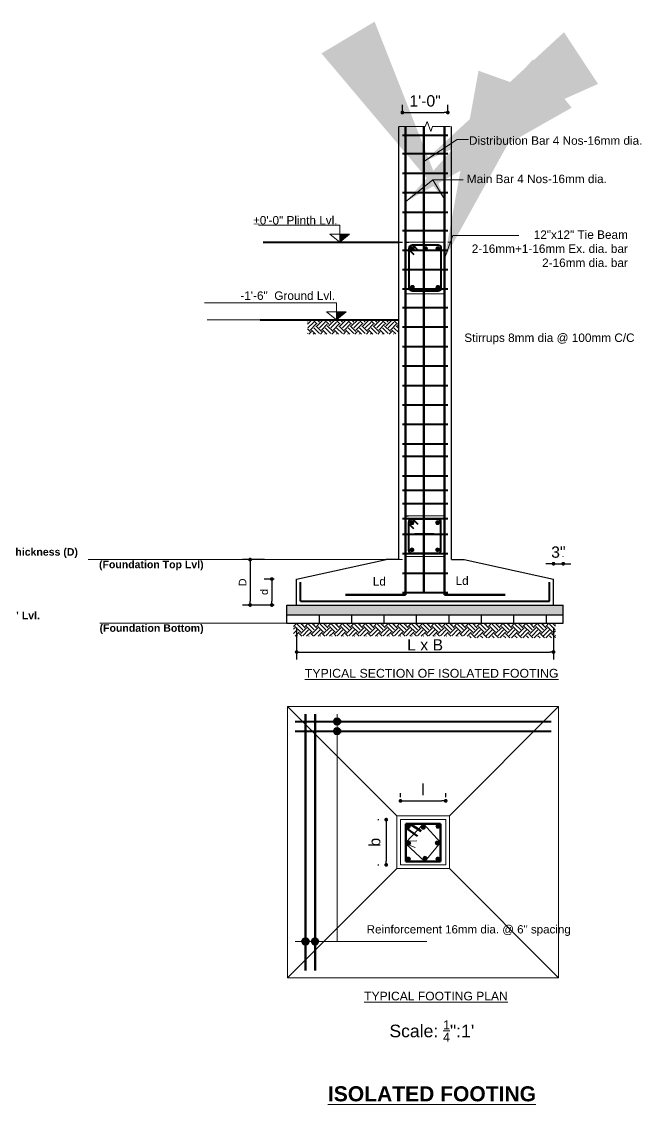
# Model space of a CAD drawing. Header units: inches. Extents: x 115570 to 265311, y 61168 to 314550.
# Drawn here: x 195148.1 to 195312.6, y 85361.4 to 85648.8 of the extents above; entities that cross this region are included whole.
import ezdxf

# ---------------------------------------------------------------- set-up
doc = ezdxf.new("R2010")
doc.units = ezdxf.units.IN
doc.header["$MEASUREMENT"] = 0
doc.linetypes.add('HIDDEN', pattern=[0.375, 0.25, -0.125])
doc.layers.get('0').update_dxf_attribs({"lineweight": 25})
for name, color, linetype, lineweight in [('0 Hidden Line-0.09', 34, 'HIDDEN', 9), ('beam1', 7, 'Continuous', 20), ('DIM', 142, 'Continuous', 9), ('Dim 0.15', 114, 'Continuous', 15), ('Dimension', 7, 'Continuous', 9), ('Foundation', 144, 'Continuous', 20), ('HA', 7, 'Continuous', 15), ('ha1', 8, 'Continuous', 13), ('Hatch- 0.09', 142, 'Continuous', 9), ('Hatch-0.09', 142, 'Continuous', 9), ('Reinforcement-0.53', 7, 'Continuous', 53), ('rod', 7, 'Continuous', 40), ('rod  0.4', 7, 'Continuous', 40), ('slab', 7, 'Continuous', 20), ('Slab 0.2', 7, 'Continuous', 20), ('Text-0.2', 7, 'Continuous', 20), ('text1', 7, 'Continuous', 18), ('Wall', 10, 'Continuous', 30)]:
    doc.layers.add(name, color=color, linetype=linetype, lineweight=lineweight)
doc.layers.add('0 Stirrups', color=7, linetype='Continuous')
doc.styles.add('Annotative', font='arial.ttf')
doc.styles.add('arial', font='arial.ttf')
doc.styles.add('arial.', font='arial.ttf')
doc.dimstyles.new('d25', dxfattribs={"dimtxt": 50, "dimasz": 50, "dimexe": 50, "dimexo": 0, "dimgap": 10, "dimtad": 1, "dimdec": 0, "dimtxsty": 'arial', "dimblk": 'OBLIQUE', "dimcen": 2.5, "dimdle": 50, "dimclrd": 256, "dimadec": 0, "dimazin": 0, "dimtfac": 1, "dimtdec": 0, "dimtix": 1, "dimtmove": 1, "dimatfit": 3, "dimfxl": 1, "dimtvp": 1, "dimlwd": -1, "dimarcsym": 0})
doc.dimstyles.new('Foundation', dxfattribs={"dimtxt": 3, "dimasz": 1, "dimexe": 2, "dimexo": 6, "dimgap": 0, "dimtad": 0, "dimtoh": 1, "dimdec": 0, "dimdsep": 46, "dimlunit": 3, "dimtxsty": 'Annotative', "dimblk": 'DOT', "dimblk1": 'DOT', "dimblk2": 'DOT', "dimcen": 2.5, "dimdle": 150, "dimclrt": 256, "dimadec": 0, "dimazin": 0, "dimtfac": 1, "dimtdec": 0, "dimtix": 1, "dimtmove": 1, "dimatfit": 3, "dimldrblk": 'DM', "dimfxl": 1, "dimtvp": 1, "dimarcsym": 0})

# ---------------------------------------------------------------- blocks, each defined once
blk = doc.blocks.new('_Oblique')
at = {"color": 0, "linetype": 'ByBlock', "lineweight": -2}
blk.add_line((-0.5, -0.5), (0.5, 0.5), dxfattribs=at)
blk = doc.blocks.new('_Dot')
at = {"color": 0, "linetype": 'ByBlock', "lineweight": -2}
blk.add_line((-0.5, 0), (-1, 0), dxfattribs=at)
at = {"color": 0, "linetype": 'ByBlock', "const_width": 0.5}
blk.add_lwpolyline([(-0.25, 0, 1), (0.25, 0, 1)], format="xyb", close=True, dxfattribs=at)
blk = doc.blocks.new('*D1006')
at = {"layer": 'Defpoints', "color": 0, "ltscale": 10, "transparency": 16777216}
for p in [(195221.0984071869, 85493.96145087222), (195289.3070690543, 85493.96145087222), (195289.3070690543, 85481.48904836606)]:
    blk.add_point(p, dxfattribs=at)
at = {"layer": 'Dimension', "color": 0, "lineweight": -2, "ltscale": 10, "transparency": 16777216}
for p, q in [((195221.0984071869, 85487.96145087222), (195221.0984071869, 85479.48904836606)), ((195289.3070690543, 85487.96145087222), (195289.3070690543, 85479.48904836606)), ((195222.0984071869, 85481.48904836606), (195288.3070690543, 85481.48904836606))]:
    blk.add_line(p, q, dxfattribs=at)
at = {"layer": 'Dimension', "color": 0, "lineweight": -2, "ltscale": 10, "transparency": 16777216, "rotation": 180}
blk.add_blockref('_Dot', (195221.0984071869, 85481.48904836606), dxfattribs=at)
at = {"layer": 'Dimension', "color": 0, "lineweight": -2, "ltscale": 10, "transparency": 16777216}
blk.add_blockref('_Dot', (195289.3070690543, 85481.48904836606), dxfattribs=at)
at = {"layer": 'Dimension', "ltscale": 10, "transparency": 16777216, "insert": (195255.2027381206, 85483.39205796394), "char_height": 3, "attachment_point": 5, "style": 'Annotative'}
blk.add_mtext('L x B', dxfattribs=at)
blk = doc.blocks.new('DM')
at = {"ltscale": 400}
blk.add_solid([(-1, 0.25), (0, 0), (-1, -0.25)], dxfattribs=at)
at = {"layer": 'DIM', "ltscale": 400}
for p, q in [((-1, 0.25), (-1, -0.25)), ((0, 0), (-1, 0.25)), ((-1, -0.25), (0, 0)), ((-1, 0), (0, 0))]:
    blk.add_line(p, q, dxfattribs=at)
blk = doc.blocks.new('*D1007')
at = {"layer": 'Defpoints', "color": 0, "ltscale": 10, "transparency": 16777216}
for p in [(195291.8907304887, 85504.91933264266), (195289.3070690543, 85500.85121469722), (195291.8907304887, 85500.85121469722)]:
    blk.add_point(p, dxfattribs=at)
at = {"layer": 'Dimension', "color": 0, "lineweight": -2, "ltscale": 10, "transparency": 16777216}
for p, q in [((195289.3070690543, 85506.85121469722), (195289.3070690543, 85506.91933264266)), ((195291.8907304887, 85506.85121469722), (195291.8907304887, 85506.91933264266)), ((195288.3070690543, 85504.91933264266), (195287.3070690543, 85504.91933264266)), ((195289.3070690543, 85504.91933264266), (195291.8907304887, 85504.91933264266)), ((195292.8907304887, 85504.91933264266), (195293.8907304887, 85504.91933264266))]:
    blk.add_line(p, q, dxfattribs=at)
blk.add_blockref('_Dot', (195289.3070690543, 85504.91933264266), dxfattribs=at)
at = {"layer": 'Dimension', "color": 0, "lineweight": -2, "ltscale": 10, "transparency": 16777216, "rotation": 180}
blk.add_blockref('_Dot', (195291.8907304887, 85504.91933264266), dxfattribs=at)
at = {"layer": 'Dimension', "ltscale": 10, "transparency": 16777216, "insert": (195290.5988997715, 85507.98481695371), "char_height": 3, "attachment_point": 5, "style": 'Annotative'}
blk.add_mtext('3"', dxfattribs=at)
blk = doc.blocks.new('*D1008')
at = {"layer": 'Defpoints', "color": 0, "ltscale": 10, "transparency": 16777216}
for p in [(195221.0984071869, 85500.85121469725), (195214.5049517446, 85493.96145087224), (195221.0984071869, 85493.96145087224)]:
    blk.add_point(p, dxfattribs=at)
at = {"layer": 'Dimension', "color": 0, "lineweight": -2, "ltscale": 10, "transparency": 16777216}
for p, q in [((195215.0984071869, 85500.85121469725), (195212.5049517446, 85500.85121469725)), ((195214.5049517446, 85499.85121469725), (195214.5049517446, 85494.96145087224)), ((195215.0984071869, 85493.96145087224), (195212.5049517446, 85493.96145087224))]:
    blk.add_line(p, q, dxfattribs=at)
for p, rotation in [((195214.5049517446, 85500.85121469725), 90), ((195214.5049517446, 85493.96145087224), 270)]:
    blk.add_blockref('_Dot', p, dxfattribs=dict(at, rotation=rotation))
at = {"layer": 'Dimension', "ltscale": 10, "transparency": 16777216, "insert": (195212.4721994253, 85497.40633278467), "char_height": 3, "attachment_point": 5, "rotation": 90, "style": 'Annotative'}
blk.add_mtext('{\\H0.66667x;d}', dxfattribs=at)
blk = doc.blocks.new('*D1009')
at = {"layer": 'Defpoints', "color": 0, "ltscale": 10, "transparency": 16777216}
for p in [(195218.5147457525, 85506.018537566), (195208.7311996203, 85493.96145087224), (195218.5147457525, 85493.96145087224)]:
    blk.add_point(p, dxfattribs=at)
at = {"layer": 'Dimension', "color": 0, "lineweight": -2, "ltscale": 10, "transparency": 16777216}
for p, q in [((195212.5147457525, 85506.018537566), (195206.7311996203, 85506.018537566)), ((195208.7311996203, 85505.018537566), (195208.7311996203, 85494.96145087224)), ((195212.5147457525, 85493.96145087224), (195206.7311996203, 85493.96145087224))]:
    blk.add_line(p, q, dxfattribs=at)
for p, rotation in [((195208.7311996203, 85506.018537566), 90), ((195208.7311996203, 85493.96145087224), 270)]:
    blk.add_blockref('_Dot', p, dxfattribs=dict(at, rotation=rotation))
at = {"layer": 'Dimension', "ltscale": 10, "transparency": 16777216, "insert": (195206.7311896204, 85499.98999421905), "char_height": 3, "attachment_point": 5, "rotation": 90, "style": 'Annotative'}
blk.add_mtext('{\\H0.66667x;D}', dxfattribs=at)
blk = doc.blocks.new('*D1005')
at = {"layer": 'Defpoints', "color": 0, "ltscale": 10, "transparency": 16777216}
for p in [(195261.2312814674, 85624.69296664408), (195249.1741947737, 85618.48941303864), (195261.2312814674, 85618.48941303893)]:
    blk.add_point(p, dxfattribs=at)
at = {"layer": 'Dimension', "color": 0, "lineweight": -2, "ltscale": 10, "transparency": 16777216}
for p, q in [((195249.1741947737, 85624.48941303864), (195249.1741947737, 85626.69296664408)), ((195250.1741947737, 85624.69296664408), (195260.2312814674, 85624.69296664408)), ((195261.2312814674, 85624.48941303893), (195261.2312814674, 85626.69296664408))]:
    blk.add_line(p, q, dxfattribs=at)
at = {"layer": 'Dimension', "color": 0, "lineweight": -2, "ltscale": 10, "transparency": 16777216, "rotation": 180}
blk.add_blockref('_Dot', (195249.1741947737, 85624.69296664408), dxfattribs=at)
at = {"layer": 'Dimension', "color": 0, "lineweight": -2, "ltscale": 10, "transparency": 16777216}
blk.add_blockref('_Dot', (195261.2312814674, 85624.69296664408), dxfattribs=at)
at = {"layer": 'Dimension', "ltscale": 10, "transparency": 16777216, "insert": (195255.2027381206, 85627.75640457042), "char_height": 3, "attachment_point": 5, "style": 'Annotative'}
blk.add_mtext('1\'-0"', dxfattribs=at)
blk = doc.blocks.new('*D1010')
at = {"layer": 'Defpoints', "color": 0, "ltscale": 10, "transparency": 16777216}
for p in [(195260.6736764327, 85441.97882229798), (195248.6736764327, 85436.98841872203), (195260.6736764327, 85436.98841872203)]:
    blk.add_point(p, dxfattribs=at)
at = {"layer": 'Dimension', "color": 0, "lineweight": -2, "ltscale": 10, "transparency": 16777216}
for p, q in [((195248.6736764327, 85442.98841872203), (195248.6736764327, 85443.97882229798)), ((195260.6736764327, 85442.98841872203), (195260.6736764327, 85443.97882229798)), ((195249.6736764327, 85441.97882229798), (195259.6736764327, 85441.97882229798))]:
    blk.add_line(p, q, dxfattribs=at)
at = {"layer": 'Dimension', "color": 0, "lineweight": -2, "ltscale": 10, "transparency": 16777216, "rotation": 180}
blk.add_blockref('_Dot', (195248.6736764327, 85441.97882229798), dxfattribs=at)
at = {"layer": 'Dimension', "color": 0, "lineweight": -2, "ltscale": 10, "transparency": 16777216}
blk.add_blockref('_Dot', (195260.6736764327, 85441.97882229798), dxfattribs=at)
at = {"layer": 'Dimension', "ltscale": 10, "transparency": 16777216, "insert": (195254.6736764327, 85444.97882229798), "char_height": 3, "attachment_point": 5, "style": 'Annotative'}
blk.add_mtext('l', dxfattribs=at)
blk = doc.blocks.new('*D1011')
at = {"layer": 'Defpoints', "color": 0, "ltscale": 10, "transparency": 16777216}
for p in [(195248.6736764328, 85436.98841872206), (195244.876654433, 85424.98841872206), (195248.6736764328, 85424.98841872206)]:
    blk.add_point(p, dxfattribs=at)
at = {"layer": 'Dimension', "color": 0, "lineweight": -2, "ltscale": 10, "transparency": 16777216}
for p, q in [((195242.6736764328, 85436.98841872206), (195242.876654433, 85436.98841872206)), ((195244.876654433, 85435.98841872206), (195244.876654433, 85425.98841872206)), ((195242.6736764328, 85424.98841872206), (195242.876654433, 85424.98841872206))]:
    blk.add_line(p, q, dxfattribs=at)
for p, rotation in [((195244.876654433, 85436.98841872206), 90), ((195244.876654433, 85424.98841872206), 270)]:
    blk.add_blockref('_Dot', p, dxfattribs=dict(at, rotation=rotation))
at = {"layer": 'Dimension', "ltscale": 10, "transparency": 16777216, "insert": (195241.8275411997, 85430.98841872199), "char_height": 3, "attachment_point": 5, "rotation": 90, "style": 'Annotative'}
blk.add_mtext('b', dxfattribs=at)

msp = doc.modelspace()

# ---------------------------------------------------------------- hatches: boundary and pattern name
at = {"layer": 'Dimension', "ltscale": 20, "transparency": 33554687}
for points in [[(195232.5221695056, 85592.41753017063), (195232.5221695055, 85590.30397103471), (195235.1438531215, 85592.41753017063)], [(195231.6609490289, 85571.74823869563), (195231.6609490247, 85569.63467955586), (195234.2826326448, 85571.74823869536)]]:
    msp.add_hatch(color=0, dxfattribs=at).paths.add_polyline_path(points)
at = {"layer": 'Dimension', "ltscale": 10, "transparency": 33554687}
h = msp.add_hatch(color=0, dxfattribs=at)
h.dxf.hatch_style = 1
h.paths.add_polyline_path([(195251.312071376, 85435.24209556148, 1), (195250.2886524785, 85435.24209556148, 1)])
h = msp.add_hatch(color=0, dxfattribs=at)
h.dxf.hatch_style = 1
h.paths.add_polyline_path([(195255.2593917302, 85434.94224387723, 1), (195254.2359728328, 85434.94224387723, 1)])
h = msp.add_hatch(color=0, dxfattribs=at)
h.dxf.hatch_style = 1
h.paths.add_polyline_path([(195259.1151189973, 85435.24209556148, 1), (195258.0917000999, 85435.24209556148, 1)])
h = msp.add_hatch(color=0, dxfattribs=at)
h.dxf.hatch_style = 1
h.paths.add_polyline_path([(195251.4012016705, 85430.75500240161, 1), (195250.3777827731, 85430.75500240161, 1)])
h = msp.add_hatch(color=0, dxfattribs=at)
h.dxf.hatch_style = 1
h.paths.add_polyline_path([(195258.9114730061, 85430.77876336485, 1), (195257.8880541087, 85430.77876336485, 1)])
h = msp.add_hatch(color=0, dxfattribs=at)
h.dxf.hatch_style = 1
h.paths.add_polyline_path([(195251.2875413616, 85426.53772213263, 1), (195250.2641224642, 85426.53772213263, 1)])
h = msp.add_hatch(color=0, dxfattribs=at)
h.dxf.hatch_style = 1
h.paths.add_polyline_path([(195255.6677154436, 85426.76019045759, 1), (195254.6442965462, 85426.76019045759, 1)])
h = msp.add_hatch(color=0, dxfattribs=at)
h.dxf.hatch_style = 1
h.paths.add_polyline_path([(195259.090588983, 85426.53772213263, 1), (195258.0671700856, 85426.53772213263, 1)])
at = {"layer": 'HA', "transparency": 33554687}
h = msp.add_hatch(dxfattribs=at)
h.set_pattern_fill('EARTH', color=256, scale=8.61220478125, angle=45, style=0)
h.set_pattern_definition([(44.99999999999999, (-20089252.26314652, 1602943.464880413), (2.447735818478236e-16, 3.044874200894541), [2.1530511953125, -2.1530511953125]), (44.99999999999999, (-20089252.83406043, 1602944.035794325), (2.447735818478236e-16, 3.044874200894541), [2.1530511953125, -2.1530511953125]), (44.99999999999999, (-20089253.40497435, 1602944.606708238), (2.447735818478236e-16, 3.044874200894541), [2.1530511953125, -2.1530511953125]), (135, (-20089253.40497435, 1602944.987317513), (-3.044874200894541, 2.447735818478235e-16), [2.1530511953125, -2.1530511953125]), (135, (-20089252.83406043, 1602945.558231426), (-3.044874200894541, 2.447735818478235e-16), [2.1530511953125, -2.1530511953125]), (135, (-20089252.26314652, 1602946.129145338), (-3.044874200894541, 2.447735818478235e-16), [2.1530511953125, -2.1530511953125])])
h.paths.add_polyline_path([(195248.1879742956, 85569.63852617797), (195223.985239993, 85569.63467955998), (195223.9852399888, 85565.89469345052), (195248.1879742956, 85565.89854006877)])
at = {"layer": 'ha1', "ltscale": 20, "transparency": 33554687}
h = msp.add_hatch(dxfattribs=at)
h.set_pattern_fill('AR-CONC', color=256, scale=0.275590553, style=0)
h.set_pattern_definition([(49.99999999999996, (195218.5147457524, 85491.37778943784), (1.976701303678226, -0.1729389558178403), [0.20669291475, -2.27362206225]), (355, (195218.5147457524, 85491.37778943784), (-0.3823855675989416, 2.072970460886361), [0.1653543318000001, -1.8188976498]), (100.4514, (195218.6794708559, 85491.36337787083), (1.594317204222553, 1.900030246566449), [0.1756619421042495, -1.932281423776668]), (46.1842, (195218.5147457524, 85491.92897054384), (2.941215507750413, -0.4561547669094901), [0.3100393721249985, -3.410433093374989]), (96.6356, (195218.7598470199, 85491.89095749281), (2.575842118906433, 2.684576827286353), [0.2634929214240925, -2.898421672672889]), (351.1842, (195218.5147457524, 85491.92897054384), (2.57584002327432, 2.684578839165965), [0.2480314977000001, -2.7283464747]), (21, (195218.7903363055, 85491.79117526734), (1.645019445829267, -1.109579627267072), [0.2066929147500001, -2.27362206225]), (326.0000000000001, (195218.7903363055, 85491.79117526734), (0.6705540687764726, 1.998445019224371), [0.1653543318, -1.8188976498]), (71.4514, (195218.9274212004, 85491.69871021083), (2.315574188538864, 0.8888635794766044), [0.1756619421042507, -1.932281423776679]), (37.49999999999998, (195218.5147457524, 85491.37778943784), (0.03351141251292126, 0.9174240126767229), [0, -1.79685040556, 0, -1.8464567051, 0, -1.825787413625]), (7.499999999999996, (195218.5147457524, 85491.37778943784), (0.7249947930113595, 1.086961417873363), [0, -1.052755912459994, 0, -1.755511822609994, 0, -0.695866146324997]), (327.5, (195217.9001788193, 85491.37778943784), (1.471164203885615, -0.06215909574121797), [0, -0.6889763824999999, 0, -2.1496063134, 0, -2.85236222355]), (317.5, (195217.6245882662, 85491.37778943784), (1.607205989110199, 0.2758798743901864), [0, -0.8956692972500001, 0, -1.42755906454, 0, -2.02559056455])])
h.paths.add_polyline_path([(195267.0745840367, 85493.96145087223), (195218.5147457524, 85493.96145087223), (195218.5147457524, 85491.37778943784), (195267.0745840367, 85491.37778943784)])
h.paths.add_polyline_path([(195291.8907304887, 85493.96145087222), (195267.0745840367, 85493.96145087222), (195267.0745840367, 85491.37778943784), (195291.8907304887, 85491.37778943784)])
h = msp.add_hatch(dxfattribs=at)
h.set_pattern_fill('EARTH', color=256, scale=8.61220478125, angle=45, style=0)
h.set_pattern_definition([(44.99999999999999, (195220.2678374559, 85485.24504101381), (2.447735818478236e-16, 3.044874200894541), [2.1530511953125, -2.1530511953125]), (44.99999999999999, (195219.6969235432, 85485.81595492648), (2.447735818478236e-16, 3.044874200894541), [2.1530511953125, -2.1530511953125]), (44.99999999999999, (195219.1260096306, 85486.38686883915), (2.447735818478236e-16, 3.044874200894541), [2.1530511953125, -2.1530511953125]), (135, (195219.1260096306, 85486.76747811427), (-3.044874200894541, 2.447735818478235e-16), [2.1530511953125, -2.1530511953125]), (135, (195219.6969235432, 85487.33839202693), (-3.044874200894541, 2.447735818478235e-16), [2.1530511953125, -2.1530511953125]), (135, (195220.2678374559, 85487.9093059396), (-3.044874200894541, 2.447735818478235e-16), [2.1530511953125, -2.1530511953125])])
h.paths.add_polyline_path([(195289.8713102359, 85489.13861619473), (195267.0745840367, 85489.1386161948), (195267.0745840367, 85485.2450410139), (195289.8713102359, 85485.24504101381)])
h.paths.add_polyline_path([(195220.2678374559, 85485.68467125072), (195267.0745840367, 85485.68467125056), (195267.0745840367, 85489.1386161948), (195220.2678374559, 85489.13861619496)])
at = {"layer": 'Hatch- 0.09', "transparency": 33554687}
for points in [[(195251.2854430203, 85588.53721097636, 1), (195252.318907594, 85588.53721097636, 1)], [(195258.0865686431, 85588.53721097636, 1), (195259.1200332168, 85588.53721097636, 1)], [(195252.318907594, 85578.29120344283, 1), (195251.2854430203, 85578.29120344283, 1)], [(195259.1200332168, 85578.29120344283, 1), (195258.0865686431, 85578.29120344283, 1)], [(195251.200348168, 85515.84758209636, 1), (195252.2338127417, 85515.84758209636, 1)], [(195258.0014737908, 85515.84758209636, 1), (195259.0349383646, 85515.84758209636, 1)], [(195252.2338127417, 85508.60157456218, 1), (195251.200348168, 85508.60157456218, 1)], [(195259.0349383646, 85508.60157456218, 1), (195258.0014737908, 85508.60157456218, 1)]]:
    msp.add_hatch(color=0, dxfattribs=at).paths.add_polyline_path(points)
at = {"layer": 'rod', "ltscale": 20, "transparency": 33554687}
for points in [[(195230.9681231413, 85463.02985394391, -1), (195232.6794186179, 85463.02985394391, -1)], [(195230.9681231413, 85460.49460138609, -1), (195232.6794186179, 85460.49460138609, -1)], [(195222.5828211628, 85404.61579901598, -1), (195224.2941166394, 85404.61579901598, -1)], [(195225.1180737207, 85404.61579901598, -1), (195226.8293691972, 85404.61579901598, -1)]]:
    msp.add_hatch(color=256, dxfattribs=at).paths.add_polyline_path(points)
at = {"layer": 'Wall'}
msp.add_hatch(color=256, dxfattribs=at).paths.add_polyline_path([(195254.7930910507, 85588.53721097636, 1), (195255.8265556244, 85588.53721097636, 1)])

# ---------------------------------------------------------------- linework, layer by layer
at = {"layer": '0 Hidden Line-0.09', "ltscale": 500, "transparency": 33554687}
for points in [[(195165.7227111272, 85506.01853756608), (195249.1741947737, 85506.01853756608)], [(195168.7915248178, 85489.13861619498), (195249.1741947737, 85489.13861619498)]]:
    msp.add_lwpolyline(points, dxfattribs=at)
at = {"layer": '0 Stirrups', "transparency": 33554687}
for p, q in [((195248.1879742956, 85590.30397103472), (195248.1879742956, 85620.98974186194)), ((195262.2175019469, 85590.30397103472), (195262.2175019469, 85620.98974186223)), ((195248.1879742956, 85506.01853756608), (195248.1879742956, 85590.30397103472)), ((195248.3129742956, 85590.30397103472), (195249.1741947737, 85590.30397103472)), ((195250.0354152477, 85590.30397103472), (195250.8966357259, 85590.30397103472)), ((195250.0354152519, 85590.30397103472), (195250.89663573, 85590.30397103472)), ((195262.2175019456, 85506.01853756598), (195262.2175019456, 85590.30397103472)), ((195249.9503203955, 85517.61434215473), (195250.8115408736, 85517.61434215473)), ((195249.9503203996, 85517.61434215473), (195250.8115408777, 85517.61434215473)), ((195221.0984071869, 85500.85121469722), (195244.8680923831, 85506.01853756596)), ((195248.1879742956, 85506.01853756596), (195244.8680923831, 85506.01853756596)), ((195262.2175019456, 85506.01853756596), (195265.5373838581, 85506.01853756596)), ((195265.5373838581, 85506.01853756596), (195289.3070690543, 85500.85121469722)), ((195221.0984071869, 85493.96145087222), (195221.0984071869, 85500.85121469722)), ((195289.3070690543, 85493.96145087222), (195289.3070690543, 85500.85121469722)), ((195218.5147457524, 85493.96145087222), (195291.8907304887, 85493.96145087222)), ((195218.5147457524, 85489.13861619498), (195218.5147457524, 85493.96145087222)), ((195291.8907304887, 85489.13861619472), (195291.8907304887, 85493.96145087222)), ((195218.5147457524, 85491.37778943784), (195291.8907304887, 85491.37778943784)), ((195227.1269505337, 85489.13861619498), (195227.1269505337, 85491.37778943784)), ((195235.739155315, 85489.13861619498), (195235.739155315, 85491.37778943784)), ((195244.3513600962, 85489.13861619498), (195244.3513600962, 85491.37778943784)), ((195252.9635648775, 85489.13861619498), (195252.9635648775, 85491.37778943784)), ((195261.5757696587, 85489.13861619498), (195261.5757696587, 85491.37778943784)), ((195261.5757696587, 85489.13861619498), (195261.5757696587, 85491.37778943784)), ((195270.1879744399, 85489.13861619498), (195270.1879744399, 85491.37778943784)), ((195278.8001792212, 85489.13861619498), (195278.8001792212, 85491.37778943784)), ((195287.4123840025, 85489.13861619498), (195287.4123840025, 85491.37778943784)), ((195218.5147457524, 85489.13861619498), (195291.8907304887, 85489.13861619472))]:
    msp.add_line(p, q, dxfattribs=at)
at = {"layer": '0 Stirrups', "lineweight": 40, "transparency": 33554687}
for p, q in [((195212.2378520751, 85590.30397103472), (195248.3129742956, 85590.30397103472)), ((195211.3766315985, 85569.63467955972), (195248.3129742956, 85569.63467955972))]:
    msp.add_line(p, q, dxfattribs=at)
at = {"layer": 'beam1', "transparency": 33554687}
for p, q in [((195260.3700609893, 85590.30397103472), (195250.0354152477, 85590.30397103472)), ((195250.0354152533, 85576.52444338471), (195250.0354152533, 85590.30397103471)), ((195260.3700609893, 85576.52444338471), (195260.3700609893, 85590.30397103472)), ((195262.0925019442, 85590.30397103472), (195261.2312814661, 85590.30397103472)), ((195250.0354152519, 85576.52444338471), (195260.3700609893, 85576.52444338471)), ((195260.2849661371, 85517.61434215473), (195249.9503203955, 85517.61434215473)), ((195249.950320401, 85512.57693563713), (195249.950320401, 85517.61434215472)), ((195260.2849661371, 85512.5769356377), (195260.2849661371, 85517.61434215473)), ((195249.950320401, 85506.83481450407), (195249.950320401, 85512.57693563648)), ((195260.2849661371, 85506.83481450407), (195260.2849661371, 85512.57693563704)), ((195249.9503203996, 85506.83481450407), (195260.2849661371, 85506.83481450407))]:
    msp.add_line(p, q, dxfattribs=at)
for points in [[(195260.3700609893, 85590.30397103472), (195250.0354152519, 85590.30397103472)], [(195260.2849661371, 85517.61434215473), (195249.9503203996, 85517.61434215473)]]:
    msp.add_lwpolyline(points, dxfattribs=at)
at = {"layer": 'Dim 0.15', "transparency": 33554687}
msp.add_lwpolyline([(195248.295170592, 85620.98974186194), (195255.235997811, 85620.98974186194), (195255.720434334, 85622.3207202613), (195256.6893073719, 85619.6587634667), (195257.1737438908, 85620.989741864), (195261.8861593733, 85620.98974186194)], dxfattribs=at)
at = {"layer": 'Dimension', "ltscale": 10, "transparency": 33554687}
for p, q in [((195218.6736764327, 85466.98841872203), (195247.6736764327, 85437.98841872203)), ((195261.6736764327, 85437.98841872203), (195290.6736764327, 85466.98841872203)), ((195250.113354655, 85430.89949448853), (195250.113354655, 85431.25679967827)), ((195250.113354655, 85430.54912726364), (195250.113354655, 85430.89949448853)), ((195218.6736764327, 85394.98841872203), (195247.6736764327, 85423.98841872203)), ((195261.6736764327, 85423.98841872203), (195290.6736764327, 85394.98841872203))]:
    msp.add_line(p, q, dxfattribs=at)
at = {"layer": 'Dimension', "color": 5, "lineweight": 50, "ltscale": 10, "transparency": 33554687}
for p, q in [((195250.113354655, 85425.91600020816), (195250.113354655, 85435.8829887689)), ((195250.113354655, 85435.8829887689), (195251.1567146185, 85435.8829887689)), ((195250.8003619272, 85435.8829887689), (195259.2698917068, 85435.8829887689)), ((195251.1567146185, 85435.8829887689), (195254.2021457827, 85433.89877017144)), ((195259.2698917068, 85435.8829887689), (195259.2698917068, 85425.91600020816)), ((195250.113354655, 85434.79720258553), (195253.1976284983, 85432.62128521147)), ((195259.2698917068, 85425.91600020816), (195250.113354655, 85425.91600020816))]:
    msp.add_line(p, q, dxfattribs=at)
at = {"layer": 'Dimension', "color": 5, "ltscale": 10, "transparency": 33554687}
for p, q in [((195250.113354655, 85430.89949448853), (195254.7622095487, 85435.8829887689)), ((195254.7622095487, 85435.8829887689), (195259.2698917068, 85430.89949448853)), ((195250.113354655, 85431.25679967827), (195253.0394307339, 85431.39160772793)), ((195255.1794700986, 85425.91600020816), (195250.113354655, 85430.54912726364)), ((195250.113354655, 85430.54912726364), (195252.5598671874, 85429.59005834951)), ((195259.2698917068, 85430.89949448853), (195255.1794700986, 85425.91600020816))]:
    msp.add_line(p, q, dxfattribs=at)
at = {"layer": 'Dimension', "ltscale": 10, "transparency": 33554687}
for centre in [(195250.8003619272, 85435.24209556148), (195254.7476822815, 85434.94224387723), (195258.6034095486, 85435.24209556148), (195250.8894922218, 85430.75500240161), (195258.3997635574, 85430.77876336485), (195250.7758319129, 85426.53772213263), (195255.1560059949, 85426.76019045759), (195258.5788795343, 85426.53772213263)]:
    msp.add_circle(centre, 0.5117094487068243, dxfattribs=at)
at = {"layer": 'Foundation', "ltscale": 10, "transparency": 33554687}
for points in [[(195218.6736764327, 85466.98841872203), (195290.6736764327, 85466.98841872203), (195290.6736764327, 85394.98841872203), (195218.6736764327, 85394.98841872203)], [(195247.6736764327, 85437.98841872203), (195261.6736764327, 85437.98841872203), (195261.6736764327, 85423.98841872203), (195247.6736764327, 85423.98841872203)], [(195248.6736764327, 85436.98841872203), (195260.6736764327, 85436.98841872203), (195260.6736764327, 85424.98841872203), (195248.6736764327, 85424.98841872203)]]:
    msp.add_lwpolyline(points, close=True, dxfattribs=at)
at = {"layer": 'Hatch- 0.09', "color": 0, "transparency": 33554687}
for centre in [(195251.8021753071, 85588.53721097636), (195255.3098233375, 85588.53721097636), (195258.6033009299, 85588.53721097636), (195251.8021753071, 85578.29120344283), (195258.6033009299, 85578.29120344283), (195251.7170804549, 85515.84758209636), (195258.5182060777, 85515.84758209636), (195251.7170804549, 85508.60157456218), (195258.5182060777, 85508.60157456218)]:
    msp.add_circle(centre, 0.5167322868750001, dxfattribs=at)
at = {"layer": 'Hatch-0.09', "linetype": 'HIDDEN', "ltscale": 250, "transparency": 33554687}
msp.add_line((195197.3053449586, 85569.63467955972), (195211.3766315985, 85569.63467955972), dxfattribs=at)
at = {"layer": 'Reinforcement-0.53', "color": 1, "ltscale": 10, "transparency": 33554687}
for p, q in [((195250.0354152505, 85496.64557147055), (195250.0354152505, 85620.98974186194)), ((195254.8484417021, 85620.98974186194), (195254.8484417021, 85497.26262730465)), ((195260.3700609893, 85496.64557147055), (195260.3700609893, 85620.9897418626)), ((195234.0941645285, 85496.64557147055), (195250.0354152505, 85496.64557147055)), ((195276.4870438804, 85496.64557147055), (195260.3700609893, 85496.64557147055))]:
    msp.add_line(p, q, dxfattribs=at)
at = {"layer": 'rod', "ltscale": 20, "transparency": 33554687}
for centre in [(195231.8237708796, 85463.02985394391), (195231.8237708796, 85460.49460138609), (195223.4384689011, 85404.61579901598), (195225.9737214589, 85404.61579901598)]:
    msp.add_circle(centre, 0.8556477382598788, dxfattribs=at)
at = {"layer": 'rod  0.4', "transparency": 33554687}
for p, q in [((195249.1741947715, 85618.70062949555), (195261.2312814653, 85618.7006294962)), ((195249.1741947715, 85613.78035073192), (195261.2312814653, 85613.78035073227)), ((195249.1741947715, 85608.61302786318), (195261.2312814653, 85608.61302786351)), ((195249.1741947715, 85603.44570499439), (195261.2312814653, 85603.44570499506)), ((195249.1741947737, 85598.27838212565), (195261.2312814675, 85598.2783821263)), ((195249.1741947737, 85593.35810336201), (195261.2312814675, 85593.35810336235)), ((195249.1741947737, 85588.19078049327), (195261.2312814675, 85588.1907804936)), ((195250.89663573, 85588.32347140224), (195252.2417395737, 85586.97836755728)), ((195252.0053941658, 85589.4427505566), (195253.3504980094, 85588.09764671189)), ((195249.1741947737, 85583.02345762448), (195261.2312814675, 85583.02345762514)), ((195249.1741947737, 85577.85613475574), (195261.2312814675, 85577.8561347564)), ((195249.1741947737, 85572.93585599211), (195261.2312814675, 85572.93585599244)), ((195249.1741947737, 85567.76853312337), (195261.2312814675, 85567.7685331237)), ((195249.1741947737, 85562.60121025458), (195261.2312814675, 85562.60121025523)), ((195249.1741947737, 85557.43388738585), (195261.2312814675, 85557.43388738619)), ((195249.1741947737, 85552.26656451706), (195261.2312814675, 85552.26656451773)), ((195249.1741947737, 85547.09924164834), (195261.2312814675, 85547.09924164867)), ((195249.1741947737, 85541.93191877955), (195261.2312814675, 85541.93191878022)), ((195249.1741947737, 85536.76459591079), (195261.2312814675, 85536.76459591146)), ((195249.1741947737, 85533.43388738584), (195261.2312814675, 85533.43388738649)), ((195249.174194774, 85528.26656451708), (195261.2312814678, 85528.26656451773)), ((195249.1741947737, 85524.45956820443), (195261.2312814675, 85524.4595682051)), ((195249.1741947737, 85520.93486841471), (195261.2312814675, 85520.93486841503)), ((195249.1741947737, 85516.9385914391), (195261.2312814675, 85516.93859143976)), ((195250.8115408777, 85515.63384252225), (195252.1566447214, 85514.28873867729)), ((195251.9202993134, 85516.75312167661), (195253.2654031571, 85515.40801783191)), ((195249.1741947737, 85512.76459591086), (195261.2312814675, 85512.7645959112)), ((195252.4503203982, 85512.89463908966), (195257.5349661385, 85512.89463908994)), ((195249.1741947737, 85507.59727304181), (195261.2312814675, 85507.59727304248)), ((195249.1741947737, 85502.42995017307), (195261.2312814675, 85502.42995017373)), ((195222.1318717606, 85494.99491544598), (195222.1318717606, 85499.98887248167)), ((195288.2736044806, 85494.99491544598), (195288.2736044806, 85499.98887248167)), ((195249.1741947737, 85497.26262730433), (195261.2312814675, 85497.26262730498)), ((195222.1318717606, 85494.99491544598), (195288.2736044806, 85494.99491544598)), ((195223.4384689052, 85396.98841872203), (195223.4384689052, 85464.98841872203)), ((195223.4384689052, 85464.98841872203), (195223.4384689052, 85396.98841872203)), ((195225.9737214629, 85396.98841872203), (195225.9737214629, 85464.98841872203)), ((195225.9737214629, 85464.98841872203), (195225.9737214629, 85396.98841872203)), ((195220.6736764327, 85463.02985394391), (195288.6736764327, 85463.02985394391)), ((195220.6736764327, 85460.49460138609), (195288.6736764327, 85460.49460138609))]:
    msp.add_line(p, q, dxfattribs=at)
msp.add_lwpolyline([(195251.7578562081, 85577.38566386283), (195258.6476200331, 85577.38566386259, 0.414213562373095), (195259.5088405112, 85578.24688434071), (195259.5088405112, 85588.58153007847, 0.414213562373095), (195258.6476200331, 85589.4427505566), (195251.7578562081, 85589.4427505566, 0.414213562373095), (195250.89663573, 85588.58153007847), (195250.89663573, 85578.24688434097, 0.414213562373095)], format="xyb", close=True, dxfattribs=at)
for points in [[(195259.4237456589, 85512.57693563765), (195259.4237456589, 85515.89190119848, 0.414213562373095), (195258.5625251808, 85516.75312167661), (195251.6727613558, 85516.75312167661, 0.414213562373095), (195250.8115408777, 85515.89190119848), (195250.8115408777, 85512.57693563719)], [(195250.8115408777, 85512.57693563653), (195250.8115408777, 85508.55725546033, 0.414213562373095), (195251.6727613558, 85507.69603498219), (195258.5625251808, 85507.69603498194, 0.414213562373095), (195259.4237456589, 85508.55725546007), (195259.4237456589, 85512.576935637)]]:
    msp.add_lwpolyline(points, format="xyb", dxfattribs=at)
at = {"layer": 'slab', "transparency": 33554687}
msp.add_line((195229.1761468666, 85590.30397103472), (195235.8896113875, 85590.30397103472), dxfattribs=at)
at = {"layer": 'Slab 0.2', "transparency": 33554687}
for points in [[(195231.8237708836, 85464.98841872203), (195231.8237708836, 85404.61579901598)], [(195220.6736764327, 85404.61579901598), (195255.6736764327, 85404.61579901598)]]:
    msp.add_lwpolyline(points, dxfattribs=at)
at = {"layer": 'Text-0.2', "transparency": 33554687}
for p, q in [((195232.5221695055, 85594.80376992196), (195210.946072368, 85594.80376992196)), ((195232.5221695055, 85590.30397103472), (195232.5221695055, 85594.80376992196)), ((195231.6609490289, 85574.13447844668), (195196.6255396102, 85574.13447844688)), ((195231.6609490289, 85569.63467955972), (195231.6609490289, 85574.13447844668))]:
    msp.add_line(p, q, dxfattribs=at)
for points in [[(195232.5221695055, 85590.30397103472), (195229.9004858814, 85592.41753017063), (195235.1438531214, 85592.41753017063)], [(195231.6609490289, 85569.63467955972), (195229.0392654047, 85571.74823869561), (195234.2826326448, 85571.74823869561)]]:
    msp.add_lwpolyline(points, close=True, dxfattribs=at)

# ---------------------------------------------------------------- texts
at = {"layer": 'Text-0.2', "ltscale": 5, "transparency": 33554687, "style": 'arial.'}
for s, insert, char_height, width, attachment_point in [('Distribution Bar 4 Nos-16mm dia.', (195312.9215608391, 85618.36805625675), 2.239173243125, 48.01735704956084, 3), ('Main Bar 4 Nos-16mm dia.', (195303.4877107546, 85608.19108554635), 2.239173243125, 37.67613085731139, 3), ('%%P0\'-0" Plinth Lvl.', (195231.9613174016, 85597.21040451896), 2.239173243124999, 15553.68873454241, 3), ('12"x12" Tie Beam\\P2-16mm+1-16mm Ex. dia. bar\\P2-16mm dia. bar', (195309.0562447173, 85593.39522264172), 2.239173243125, 51.80994994955837, 3), ('-1\'-6"  Ground Lvl.', (195231.3189990325, 85577.20199742173), 2.239173243125, 15553.68873454241, 3), ('\\A1;Ld', (195244.8005201991, 85501.36271221175), 2.239173243124999, 15553.68873454241, 3), ('\\A1;Ld', (195266.7721306649, 85501.53546204495), 2.239173243124999, 15553.68873454241, 3), ('Reinforcement 16mm dia. @ 6" spacing', (195239.6970590753, 85408.9812011269), 2.197218883432775, 80.96269085653518, 1)]:
    msp.add_mtext(s, dxfattribs=dict(at, insert=insert, char_height=char_height, width=width, attachment_point=attachment_point))
at = {"layer": 'Text-0.2', "ltscale": 5, "transparency": 33554687, "insert": (195310.8465100406, 85566.02768269758), "char_height": 2.239173243125, "attachment_point": 3, "style": 'arial.'}
msp.add_mtext('Stirrups 8mm dia @ 100mm C/C', dxfattribs=at)
at = {"layer": 'Text-0.2', "ltscale": 80, "transparency": 33554687, "char_height": 2, "width": 65.69209291252199, "attachment_point": 6, "style": 'arial'}
for s, insert in [('{\\fArial|b1|i0|c0|p34;Vary with Thickness (D)                                                  (Foundation Top Lvl)} ', (195196.3853973857, 85506.0947972541)), ('{\\fArial|b1|i0|c0|p34;- 5\'-00" Lvl.                                                         (Foundation Bottom)} ', (195196.3853973857, 85489.214875883))]:
    msp.add_mtext(s, dxfattribs=dict(at, insert=insert))
at = {"layer": 'text1', "transparency": 33554687, "attachment_point": 2, "style": 'arial'}
for s, insert, char_height, width in [('{\\LTYPICAL SECTION OF ISOLATED FOOTING}', (195256.9449527234, 85477.00914550255), 2.3390748185875, 136.1230666966531), ('{\\LTYPICAL FOOTING PLAN}', (195258.0929943086, 85391.31050437878), 2.295248649001314, 133.5725913727207), ('\\A1;Scale: {\\H0.7x;\\S1/4;\\H1.42857x;":1\'}', (195256.9910541092, 85383.70522866772), 3.341535455125, 194.4615238523616), ('{\\fArial|b1|i0|c0|p34;\\L ISOLATED FOOTING }', (195256.2534460721, 85366.21993975595), 4, 133.5725913727207)]:
    msp.add_mtext(s, dxfattribs=dict(at, insert=insert, char_height=char_height, width=width))

# ---------------------------------------------------------------- dimensions: what is measured, and where the dimension line sits
at = {"layer": 'Dimension', "ltscale": 10, "transparency": 33554687}
for base, p1, p2, text, picture, middle in [((195261.2312814674, 85624.69296664408), (195249.1741947737, 85618.48941303864), (195261.2312814674, 85618.48941303893), '1\'-0"', '*D1005', (195255.2027381206, 85627.75640457042)), ((195260.6736764327, 85441.97882229798), (195248.6736764327, 85436.98841872203), (195260.6736764327, 85436.98841872203), 'l', '*D1010', (195254.6736764327, 85444.97882229798))]:
    dim = msp.add_linear_dim(base=base, p1=p1, p2=p2, text=text, dimstyle='Foundation', dxfattribs=at)
    dim.commit()
    dim.dimension.update_dxf_attribs({"geometry": picture, "text_midpoint": middle})
dim = msp.add_linear_dim(base=(195291.8907304887, 85504.91933264266), p1=(195289.3070690543, 85500.85121469722), p2=(195291.8907304887, 85500.85121469722), dimstyle='Foundation', dxfattribs=at)
dim.commit()
dim.dimension.update_dxf_attribs({"geometry": '*D1007', "text_midpoint": (195290.5988997715, 85507.98481695371)})
for base, p1, p2, text, picture, middle in [((195208.7311996203, 85493.96145087224), (195218.5147457524, 85506.01853756596), (195218.5147457524, 85493.96145087222), '{\\H0.66667x;D}', '*D1009', (195206.7311896204, 85499.98999421905)), ((195214.5049517446, 85493.96145087224), (195221.0984071869, 85500.85121469722), (195221.0984071869, 85493.96145087222), '{\\H0.66667x;d}', '*D1008', (195212.4721994253, 85497.40633278467)), ((195244.876654433, 85424.98841872206), (195248.6736764327, 85436.98841872203), (195248.6736764327, 85424.98841872203), 'b', '*D1011', (195241.8275411997, 85430.98841872199))]:
    dim = msp.add_linear_dim(base=base, p1=p1, p2=p2, angle=90, text=text, dimstyle='Foundation', dxfattribs=at)
    dim.commit()
    dim.dimension.update_dxf_attribs({"geometry": picture, "text_midpoint": middle})
dim = msp.add_linear_dim(base=(195289.3070690543, 85481.48904836606), p1=(195221.0984071869, 85493.96145087222), p2=(195289.3070690543, 85493.96145087222), text='L x B', dimstyle='Foundation', dxfattribs=at)
dim.commit()
dim.dimension.update_dxf_attribs({"geometry": '*D1006', "text_midpoint": (195255.2027381206, 85480.39001157922), "dimtype": 160})

# ---------------------------------------------------------------- leaders
at = {"layer": 'Foundation', "ltscale": 20, "transparency": 33554687}
for points, override in [([(195260.3700609893, 85601.66384435512), (195257.2839096314, 85606.83340179894)], {"dimtad": 0}), ([(195254.8484417021, 85611.65320167932), (195263.7217396912, 85617.49342114464), (195266.7013018202, 85617.49342114464)], {"dimtad": 0}), ([(195250.0354152505, 85600.99318233362), (195257.2839096314, 85606.83340179894), (195265.2929733152, 85606.83340179894)], {"dimtad": 0}), ([(195260.3700609893, 85585.90923719629), (195262.5403444734, 85592.00456235433), (195280.109398482, 85592.00456235433)], {"dimgap": 20, "dimtad": 0})]:
    msp.add_leader(points, dimstyle='d25', override=override, dxfattribs=at)

doc.saveas('drawing.dxf')
